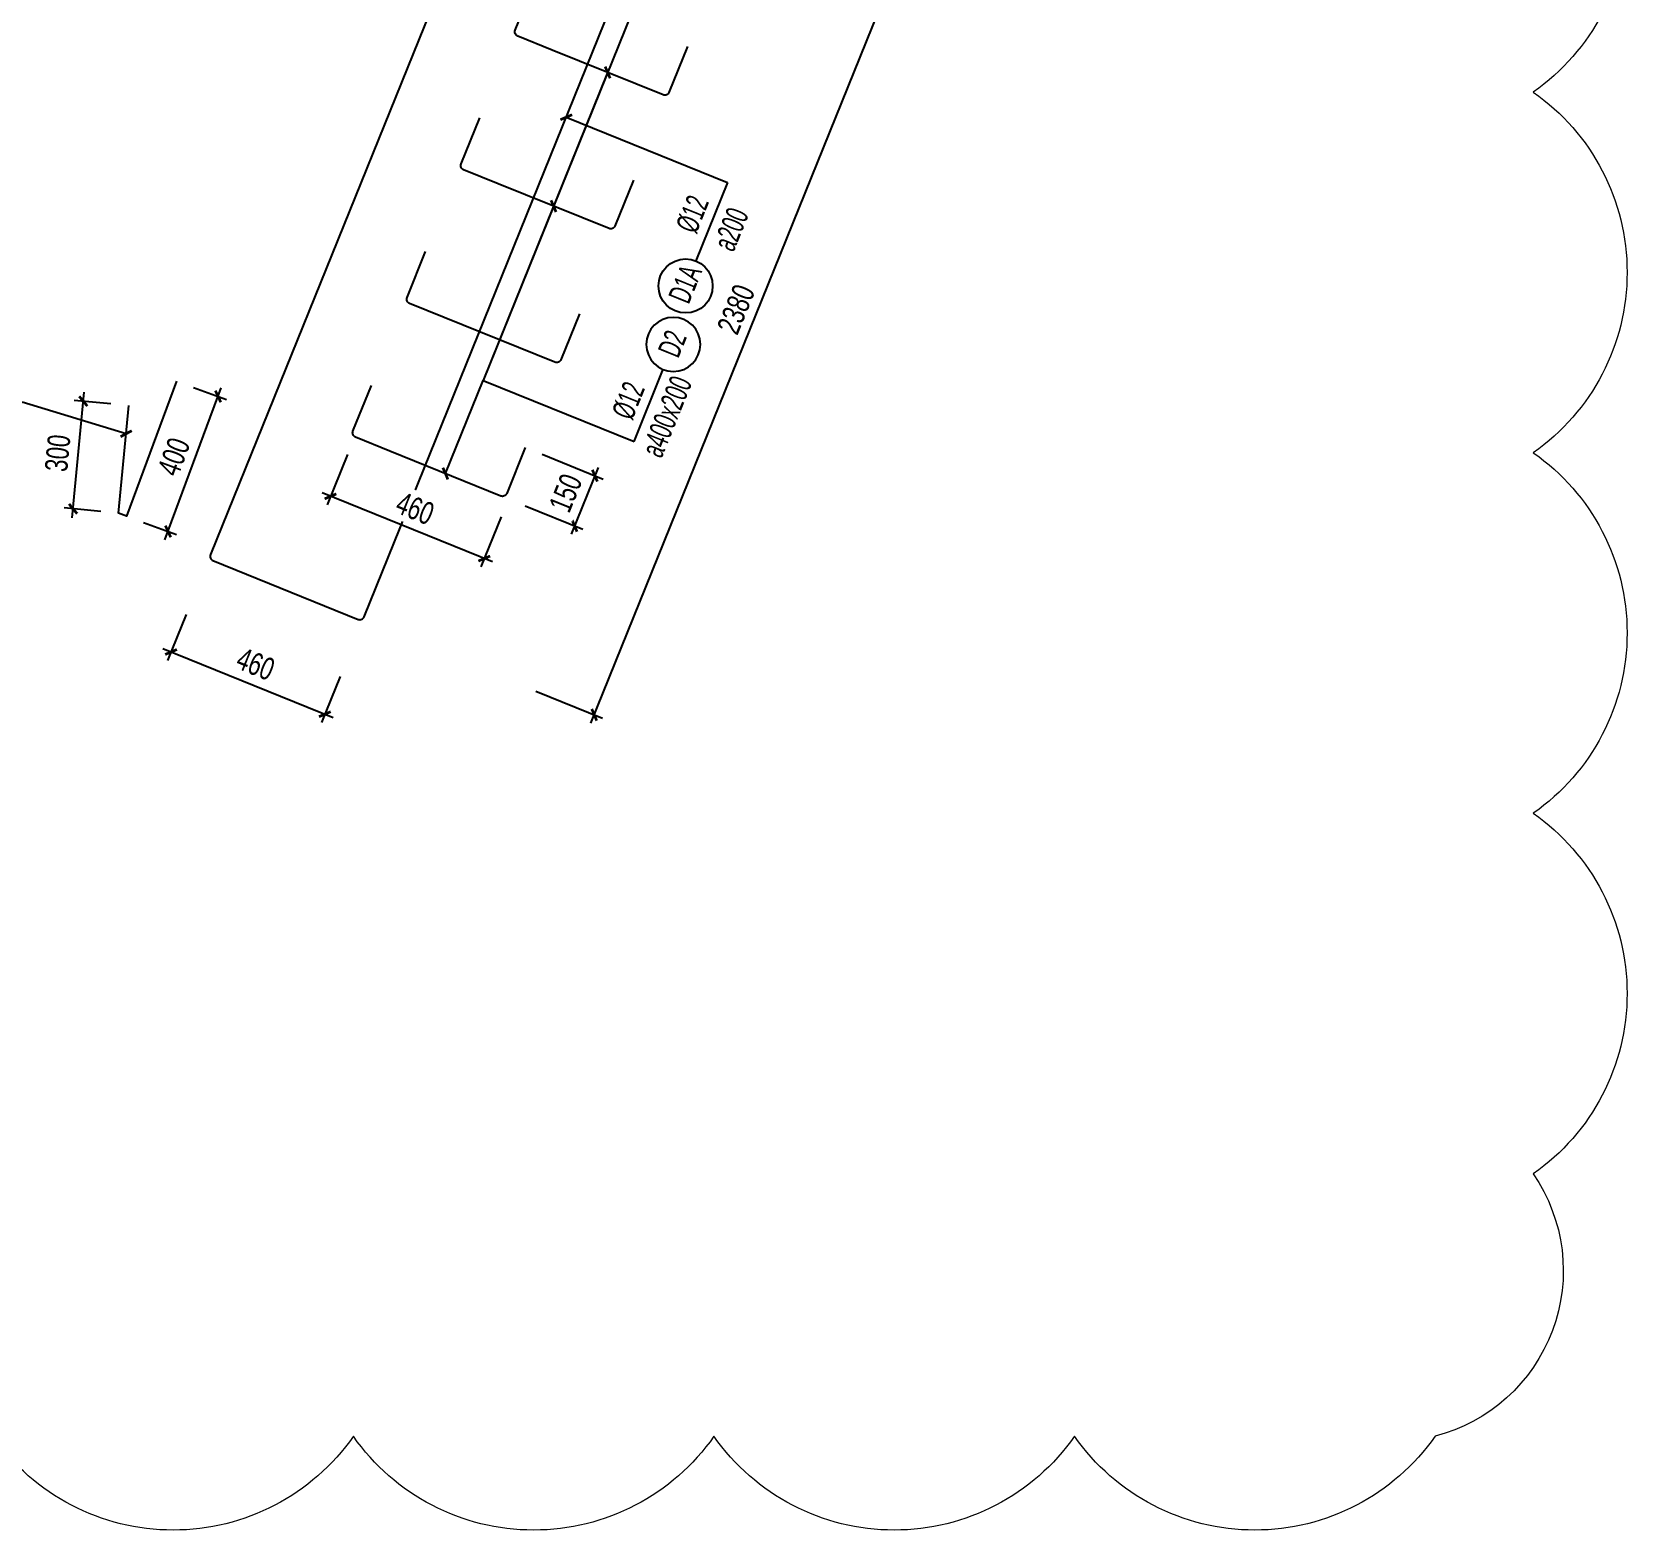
# Model space of a CAD drawing. Header units: millimetres. Extents: x -147841 to 368790, y -162721 to 84261.
# Drawn here: x 364365 to 368790, y -99768 to -95613 of the extents above; entities that cross this region are included whole.
import ezdxf
from ezdxf.enums import TextEntityAlignment as Align

# ---------------------------------------------------------------- set-up
doc = ezdxf.new("R2010")
doc.units = ezdxf.units.MM
doc.header["$LTSCALE"] = 1000
doc.header["$MEASUREMENT"] = 0
doc.header["$PDMODE"] = 1
doc.header["$PDSIZE"] = -10
doc.layers.get('0').update_dxf_attribs({"linetype": 'CONTINUOUS', "lineweight": 18})
doc.layers.get('DEFPOINTS').update_dxf_attribs({"color": 5, "linetype": 'CONTINUOUS', "lineweight": 18})
for name, color, linetype in [('ccu11-Manh', 8, 'CONTINUOUS'), ('ccu11-Thay', 7, 'CONTINUOUS'), ('ccu11-Thepdai', 6, 'CONTINUOUS'), ('KC-Cotthep', 8, 'CONTINUOUS'), ('KC-Dim', 8, 'CONTINUOUS')]:
    doc.layers.add(name, color=color, linetype=linetype)
doc.styles.add('ARIAL', font='arial.ttf', dxfattribs={"width": 0.7})
doc.styles.add('ccu11-dim', font='vnsimli.shx', dxfattribs={"width": 0.65, "bigfont": 'bigfont.shx'})
doc.dimstyles.new('2.5-25', dxfattribs={"dimscale": 25, "dimtxt": 2.5, "dimasz": 1, "dimexe": 1, "dimexo": 2, "dimgap": 1, "dimtad": 1, "dimdec": 1, "dimrnd": 5, "dimdsep": 46, "dimtxsty": 'ARIAL', "dimblk": 'ARCHTICK', "dimcen": -1, "dimdle": 1, "dimclrd": 256, "dimclre": 256, "dimclrt": 3, "dimadec": 0, "dimazin": 2, "dimtfac": 0.1, "dimtdec": 1, "dimtmove": 0, "dimatfit": 1, "dimldrblk": 'ARCHTICK', "dimfxl": 1, "dimtvp": 0.833333, "dimtfill": 1, "dimtolj": 1, "dimtzin": 12, "dimarcsym": 0})
doc.dimstyles.new('ccu11-100x4', dxfattribs={"dimscale": 100, "dimtxt": 2.5, "dimasz": 1, "dimexe": 1, "dimexo": 2, "dimgap": 1, "dimtad": 1, "dimdec": 0, "dimlfac": 0.25, "dimdsep": 46, "dimtxsty": 'ccu11-dim', "dimblk": 'ARCHTICK', "dimcen": -1, "dimdle": 1, "dimclrd": 256, "dimclre": 256, "dimclrt": 31, "dimadec": 0, "dimazin": 2, "dimtfac": 0.1, "dimtdec": 0, "dimtmove": 0, "dimatfit": 1, "dimldrblk": 'ARCHTICK', "dimfxl": 1, "dimtvp": 0.833333, "dimtolj": 1, "dimtzin": 12, "dimarcsym": 0})

# ---------------------------------------------------------------- blocks, each defined once
blk = doc.blocks.new('_ARCHTICK')
at = {"color": 0, "linetype": 'ByBlock', "const_width": 0.3}
blk.add_lwpolyline([(-0.5, -0.5), (0.5, 0.5)], dxfattribs=at)
blk = doc.blocks.new('att_thep_2')
blk.add_circle((-300, 0), 300)
at = {"color": 3, "style": 'ARIAL', "width": 0.6}
blk.add_attdef('DK', text='', height=250, dxfattribs=at).set_placement((467, 105), align=Align.CENTER)
at = {"color": 31, "style": 'ARIAL', "width": 0.6}
blk.add_attdef('SH', text='', height=250, dxfattribs=at).set_placement((-281, -111), align=Align.CENTER)
at = {"color": 2, "style": 'ARIAL', "width": 0.6}
blk.add_attdef('KC', text='', height=250, dxfattribs=at).set_placement((472, -355), align=Align.CENTER)
blk = doc.blocks.new('*D993')
at = {"layer": 'DEFPOINTS', "color": 0, "linetype": 'ByBlock', "ltscale": 30, "transparency": 16777216}
for p in [(364812.1, -97181.9), (365238.5, -97354.4), (365177.7, -97504.9)]:
    blk.add_point(p, dxfattribs=at)
at = {"layer": 'KC-Dim', "linetype": 'ByBlock', "lineweight": -2, "ltscale": 30, "transparency": 16777216}
for p, q in [((364793.3, -97228.2), (364741.8, -97355.6)), ((364728, -97323), (365200.8, -97514.3)), ((365219.8, -97400.7), (365168.3, -97528.1))]:
    blk.add_line(p, q, dxfattribs=at)
at = {"layer": 'KC-Dim', "linetype": 'ByBlock', "lineweight": -2, "ltscale": 30, "transparency": 16777216, "xscale": 25, "yscale": 25, "zscale": 25}
for p, rotation in [((364751.2, -97332.4), 157.9771283846032), ((365177.7, -97504.9), 337.9771283846032)]:
    blk.add_blockref('_ARCHTICK', p, dxfattribs=dict(at, rotation=rotation))
at = {"layer": 'KC-Dim', "color": 3, "linetype": 'ByBlock', "ltscale": 30, "transparency": 16777216, "insert": (364985.8, -97365.9), "char_height": 62.5, "attachment_point": 5, "rotation": 337.9771, "style": 'ARIAL', "bg_fill": 3, "box_fill_scale": 1.25, "bg_fill_color": 256, "bg_fill_true_color": 13158600, "bg_fill_transparency": 0}
blk.add_mtext('\\A1;460', dxfattribs=at)
blk = doc.blocks.new('*D994')
at = {"layer": 'DEFPOINTS', "color": 0, "ltscale": 3000, "transparency": 16777216}
for p in [(364766.7, -96581.1), (364881.7, -96623.7), (364628.1, -96955.5)]:
    blk.add_point(p, dxfattribs=at)
at = {"layer": 'KC-Dim', "lineweight": -2, "ltscale": 3000, "transparency": 16777216}
for p, q in [((364734.3, -97021.5), (364890.4, -96600.2)), ((364813.6, -96598.5), (364905.1, -96632.4)), ((364674.9, -96972.9), (364766.4, -97006.8))]:
    blk.add_line(p, q, dxfattribs=at)
at = {"layer": 'KC-Dim', "lineweight": -2, "ltscale": 3000, "transparency": 16777216, "xscale": 25, "yscale": 25, "zscale": 25}
for p, rotation in [((364881.7, -96623.7), 69.67379398443964), ((364743, -96998.1), 249.6737939844396)]:
    blk.add_blockref('_ARCHTICK', p, dxfattribs=dict(at, rotation=rotation))
at = {"layer": 'KC-Dim', "color": 3, "ltscale": 3000, "transparency": 16777216, "insert": (364759, -96791.1), "char_height": 62.5, "attachment_point": 5, "rotation": 69.6738, "style": 'ARIAL', "bg_fill": 3, "box_fill_scale": 1.25, "bg_fill_color": 256, "bg_fill_true_color": 13158600, "bg_fill_transparency": 0}
blk.add_mtext('\\A1;400', dxfattribs=at)
blk = doc.blocks.new('*D995')
at = {"layer": 'DEFPOINTS', "color": 0, "ltscale": 3000, "transparency": 16777216}
for p in [(364507.8, -96636.9), (364634.1, -96648.8), (364605.9, -96947.3)]:
    blk.add_point(p, dxfattribs=at)
at = {"layer": 'KC-Dim', "lineweight": -2, "ltscale": 3000, "transparency": 16777216}
for p, q in [((364477.2, -96960.2), (364510.1, -96612)), ((364584.3, -96644.1), (364482.9, -96634.5)), ((364556.1, -96942.6), (364454.6, -96933))]:
    blk.add_line(p, q, dxfattribs=at)
at = {"layer": 'KC-Dim', "lineweight": -2, "ltscale": 3000, "transparency": 16777216, "xscale": 25, "yscale": 25, "zscale": 25}
for p, rotation in [((364507.8, -96636.9), 84.59761307388462), ((364479.5, -96935.3), 264.5976130738846)]:
    blk.add_blockref('_ARCHTICK', p, dxfattribs=dict(at, rotation=rotation))
at = {"layer": 'KC-Dim', "color": 3, "ltscale": 3000, "transparency": 16777216, "insert": (364437, -96780.8), "char_height": 62.5, "attachment_point": 5, "rotation": 84.5976, "style": 'ARIAL', "bg_fill": 3, "box_fill_scale": 1.25, "bg_fill_color": 256, "bg_fill_true_color": 13158600, "bg_fill_transparency": 0}
blk.add_mtext('\\A1;300', dxfattribs=at)
blk = doc.blocks.new('*D1091')
at = {"layer": 'DEFPOINTS', "color": 0, "ltscale": 3000, "transparency": 16777216}
for p in [(365961.4, -94954), (366817.4, -95300.2), (365068.9, -97160.3)]:
    blk.add_point(p, dxfattribs=at)
at = {"layer": 'KC-Dim', "lineweight": -2, "ltscale": 3000, "transparency": 16777216}
for p, q in [((366655.2, -95234.6), (366840.6, -95309.6)), ((365915.6, -97529.7), (366826.8, -95277)), ((365762.7, -97440.9), (365948.1, -97515.9))]:
    blk.add_line(p, q, dxfattribs=at)
at = {"layer": 'KC-Dim', "lineweight": -2, "ltscale": 3000, "transparency": 16777216, "xscale": 25, "yscale": 25, "zscale": 25}
for p, rotation in [((366817.4, -95300.2), 67.97712838462095), ((365924.9, -97506.6), 247.977128384621)]:
    blk.add_blockref('_ARCHTICK', p, dxfattribs=dict(at, rotation=rotation))
at = {"layer": 'KC-Dim', "color": 3, "ltscale": 3000, "transparency": 16777216, "insert": (366318.4, -96382), "char_height": 62.5, "attachment_point": 5, "rotation": 67.9771, "style": 'ARIAL', "bg_fill": 3, "box_fill_scale": 1.25, "bg_fill_color": 256, "bg_fill_true_color": 13158600, "bg_fill_transparency": 0}
blk.add_mtext('\\A1;2380', dxfattribs=at)
blk = doc.blocks.new('*D1542')
at = {"layer": 'DEFPOINTS', "color": 0, "ltscale": 3000, "transparency": 16777216}
for p in [(365259.1, -96738.6), (365193.4, -96900.8), (365685.5, -96911.1)]:
    blk.add_point(p, dxfattribs=at)
at = {"layer": 'KC-Dim', "lineweight": -2, "ltscale": 3000, "transparency": 16777216}
for p, q in [((365240.3, -96784.9), (365184.1, -96924)), ((365643, -97082.7), (365170.3, -96891.4)), ((365666.7, -96957.4), (365610.5, -97096.5))]:
    blk.add_line(p, q, dxfattribs=at)
at = {"layer": 'KC-Dim', "lineweight": -2, "ltscale": 3000, "transparency": 16777216, "xscale": 25, "yscale": 25, "zscale": 25}
for p, rotation in [((365193.4, -96900.8), 157.9771283842899), ((365619.9, -97073.3), 337.9771283842899)]:
    blk.add_blockref('_ARCHTICK', p, dxfattribs=dict(at, rotation=rotation))
at = {"layer": 'KC-Dim', "color": 3, "ltscale": 3000, "transparency": 16777216, "insert": (365428, -96934.3), "char_height": 62.5, "attachment_point": 5, "rotation": 337.9771, "style": 'ARIAL', "bg_fill": 3, "box_fill_scale": 1.25, "bg_fill_color": 256, "bg_fill_true_color": 13158600, "bg_fill_transparency": 0}
blk.add_mtext('\\A1;460', dxfattribs=at)
blk = doc.blocks.new('*D1543')
at = {"layer": 'DEFPOINTS', "color": 0, "ltscale": 3000, "transparency": 16777216}
for p in [(365733.8, -96765.4), (365686.7, -96908.2)]:
    blk.add_point(p, dxfattribs=at)
at = {"layer": 'KC-Dim', "lineweight": -2, "ltscale": 3000, "transparency": 16777216}
for p, q in [((365780.1, -96784.2), (365949.8, -96852.8)), ((365936, -96820.3), (365861, -97005.7)), ((365733, -96926.9), (365893.5, -96991.9))]:
    blk.add_line(p, q, dxfattribs=at)
at = {"layer": 'KC-Dim', "lineweight": -2, "ltscale": 3000, "transparency": 16777216, "xscale": 25, "yscale": 25, "zscale": 25}
for p, rotation in [((365926.6, -96843.4), 67.9771283846036), ((365870.3, -96982.5), 247.9771283846036)]:
    blk.add_blockref('_ARCHTICK', p, dxfattribs=dict(at, rotation=rotation))
at = {"layer": 'KC-Dim', "color": 3, "ltscale": 3000, "transparency": 16777216, "insert": (365845.7, -96891.6), "char_height": 62.5, "attachment_point": 5, "rotation": 67.9771, "style": 'ARIAL', "bg_fill": 3, "box_fill_scale": 1.25, "bg_fill_color": 256, "bg_fill_true_color": 13158600, "bg_fill_transparency": 0}
blk.add_mtext('\\A1;150', dxfattribs=at)
at = {"layer": 'DEFPOINTS', "color": 0, "ltscale": 3000, "transparency": 16777216}
blk.add_point((365870.3, -96982.5), dxfattribs=at)
blk = doc.blocks.new('*U1600')
at = {"layer": 'ccu11-Thepdai', "flags": 128}
blk.add_lwpolyline([(75, 230), (-62.5, 230, 0.414214), (-75, 217.5), (-75, -114.4), (-75, -217.5, 0.414214), (-62.5, -230), (75, -230)], format="xyb", dxfattribs=at)
blk = doc.blocks.new('*U1599')
at = {"layer": 'ccu11-Thay', "color": 0, "linetype": 'ByBlock', "lineweight": -2, "transparency": 16777216}
for p in [(0, 0), (400, 0), (800, 0), (1200, 0), (1600, 0)]:
    blk.add_blockref('*U1600', p, dxfattribs=at)

msp = doc.modelspace()

# ---------------------------------------------------------------- linework, layer by layer
at = {"layer": 'ccu11-Thepdai'}
msp.add_lwpolyline([(365286.83, -97234.96), (366169.9, -95051.8, 0.4142136), (366163, -95035.52), (365759.74, -94872.41, 0.4142136), (365743.47, -94879.31), (364860.4, -97062.47, 0.4142136), (364867.3, -97078.75), (365270.56, -97241.86, 0.4142136)], format="xyb", close=True, dxfattribs=at)
at = {"layer": 'ccu11-Thepdai', "flags": 128}
msp.add_lwpolyline([(364766.74, -96581.12), (364628.06, -96955.51), (364605.88, -96947.29), (364634.1, -96648.85)], dxfattribs=at)

# ---------------------------------------------------------------- block references
at = {"layer": 'KC-Cotthep'}
ref = msp.add_blockref('att_thep_2', (366206.38, -96247.68), dxfattribs=dict(at, xscale=0.25, yscale=0.25, zscale=0.25, rotation=67.97712838460362))
ref.add_attrib('KC', 'a200', dxfattribs={"layer": '0', "color": 2, "height": 62.5, "rotation": 67.97713, "style": 'ARIAL', "width": 0.6}).set_placement((366332.96, -96171.63), align=Align.CENTER)
ref.add_attrib('DK', '%%C12', dxfattribs={"layer": '0', "color": 215, "height": 62.5, "rotation": 67.97713, "style": 'ARIAL', "width": 0.6}).set_placement((366225.69, -96129.66), align=Align.CENTER)
ref.add_attrib('SH', 'D1A', dxfattribs={"layer": '0', "color": 31, "height": 62.5, "rotation": 67.97713, "style": 'ARIAL', "width": 0.6}).set_placement((366205.87, -96323.25), align=Align.CENTER)
ref = msp.add_blockref('att_thep_2', (366116.05, -96549), dxfattribs=dict(at, xscale=-0.25, yscale=0.25, zscale=0.25, rotation=67.9771283846036))
ref.add_attrib('KC', 'a400x200', dxfattribs={"layer": '0', "color": 2, "height": 62.5, "rotation": 67.97713, "style": 'ARIAL', "width": 0.6}).set_placement((366154.39, -96691.09), align=Align.CENTER)
ref.add_attrib('DK', '%%C12', dxfattribs={"layer": '0', "color": 215, "height": 62.5, "rotation": 67.97713, "style": 'ARIAL', "width": 0.6}).set_placement((366048.12, -96646.66), align=Align.CENTER)
ref.add_attrib('SH', 'D2', dxfattribs={"layer": '0', "color": 31, "height": 62.5, "rotation": 67.97713, "style": 'ARIAL', "width": 0.6}).set_placement((366170.32, -96489.16), align=Align.CENTER)

# ---------------------------------------------------------------- leaders
at = {"layer": 'ccu11-Manh', "ltscale": 3000}
for points, override in [([(366112.06, -95354.32), (365616.68, -96579.04), (366035.39, -96748.4)], {"dimasz": 0.25, "dimtad": 0}), ([(365962.07, -95725.14), (365616.68, -96579.04), (366035.39, -96748.4)], {"dimasz": 0.25, "dimgap": 1, "dimtad": 0}), ([(365847.32, -95849.31), (366294.37, -96030.14), (366206.38, -96247.68)], {"dimasz": 0.25, "dimtad": 0}), ([(365812.08, -96095.95), (365616.68, -96579.04), (366035.39, -96748.4)], {"dimasz": 0.25, "dimtad": 0}), ([(365512.1, -96837.58), (365616.68, -96579.04), (366035.39, -96748.4)], {"dimasz": 0.25, "dimtad": 0})]:
    msp.add_leader(points, dimstyle='ccu11-100x4', override=override, dxfattribs=at)
at = {"layer": 'ccu11-Manh', "ltscale": 10}
msp.add_leader([(365616.68, -96579.04), (366035.39, -96748.4), (366116.5, -96547.88)], dimstyle='ccu11-100x4', override={"dimgap": 1, "dimtad": 0, "dimldrblk": 'None'}, dxfattribs=at)

# ---------------------------------------------------------------- next in the draw order: dimensions: what is measured, and where the dimension line sits
at = {"layer": 'KC-Dim', "ltscale": 3000}
dim = msp.add_linear_dim(base=(364881.6722, -96623.6892), p1=(364628.0561, -96955.5078), p2=(364766.7426, -96581.1157), angle=69.67379, dimstyle='2.5-25', override={"dimfxl": 7, "dimfxlon": 1}, dxfattribs=at)
dim.commit()
dim.dimension.update_dxf_attribs({"geometry": '*D994', "text_midpoint": (364758.9619, -96791.1164)})
at = {"layer": 'KC-Dim', "linetype": 'ByBlock', "ltscale": 30}
dim = msp.add_linear_dim(base=(365177.66, -97504.88), p1=(364812.1, -97181.88), p2=(365238.53, -97354.37), angle=337.97713, dimstyle='2.5-25', dxfattribs=at)
dim.commit()
dim.dimension.update_dxf_attribs({"geometry": '*D993', "text_midpoint": (364985.78, -97365.88)})

# ---------------------------------------------------------------- next in the draw order: dimensions: what is measured, and where the dimension line sits
at = {"layer": 'KC-Dim', "ltscale": 3000}
for p1, p2, distance, picture, middle in [((365068.93, -97160.31), (365961.37, -94953.97), -923.39, '*D1091', (366318.38, -96382.04)), ((364605.88, -96947.29), (364634.1, -96648.85), 126.91, '*D995', (364436.97, -96780.76))]:
    dim = msp.add_aligned_dim(p1=p1, p2=p2, distance=distance, dimstyle='2.5-25', override={"dimfxl": 7, "dimfxlon": 1}, dxfattribs=at)
    dim.commit()
    dim.dimension.update_dxf_attribs({"geometry": picture, "text_midpoint": middle})

# ---------------------------------------------------------------- next in the draw order: linework, layer by layer
at = {"layer": 'DEFPOINTS', "color": 1, "flags": 128}
msp.add_lwpolyline([(368529.27, -94779.68, -0.5205671), (368529.27, -95779.68, -0.5205671), (368529.27, -96779.68, -0.5205671), (368529.27, -97779.68, -0.5205671), (368529.27, -98779.68, -0.5205671), (368256.91, -99507.31, -0.5205671), (367256.91, -99507.31, -0.5205671), (366256.91, -99507.31, -0.5205671), (365256.91, -99507.31, -0.5205671), (364256.91, -99507.31, -0.5205671), (363256.91, -99507.31, -0.5205671), (362256.91, -99507.31, -0.5205671), (361256.91, -99507.31, -0.5205671), (360256.91, -99507.31, -0.5205671), (359256.91, -99507.31, -0.5205671), (358256.91, -99507.31, -0.5205671), (357256.91, -99507.31, -0.5205671)], format="xyb", dxfattribs=at)

# ---------------------------------------------------------------- next in the draw order: leaders
at = {"layer": 'KC-Dim', "ltscale": 3000}
msp.add_leader([(364626.71, -96727.03), (364338.03, -96639.89), (364162.8, -96801.59)], dimstyle='2.5-25', override={"dimgap": 1, "dimtad": 0, "dimfxl": 7, "dimfxlon": 1}, dxfattribs=at)

# ---------------------------------------------------------------- next in the draw order: dimensions: what is measured, and where the dimension line sits
dim = msp.add_aligned_dim(p1=(365685.49, -96911.08), p2=(365259.05, -96738.59), distance=175, dimstyle='2.5-25', override={"dimfxl": 7, "dimfxlon": 1}, dxfattribs=at)
dim.commit()
dim.dimension.update_dxf_attribs({"geometry": '*D1542', "text_midpoint": (365427.99, -96934.31)})

# ---------------------------------------------------------------- next in the draw order: dimensions: what is measured, and where the dimension line sits
dim = msp.add_linear_dim(base=(365870.34, -96982.48), p1=(365733.79, -96765.44), p2=(365686.66, -96908.18), angle=67.97713, dimstyle='2.5-25', override={"dimfxl": 7, "dimfxlon": 1}, dxfattribs=at)
dim.commit()
dim.dimension.update_dxf_attribs({"geometry": '*D1543', "text_midpoint": (365845.71, -96891.62)})

# ---------------------------------------------------------------- next in the draw order: block references
at = {"layer": 'ccu11-Thay', "xscale": -1, "rotation": 247.9771283846035}
msp.add_blockref('*U1599', (365492.45, -96748.72), dxfattribs=at)

doc.saveas('drawing.dxf')
